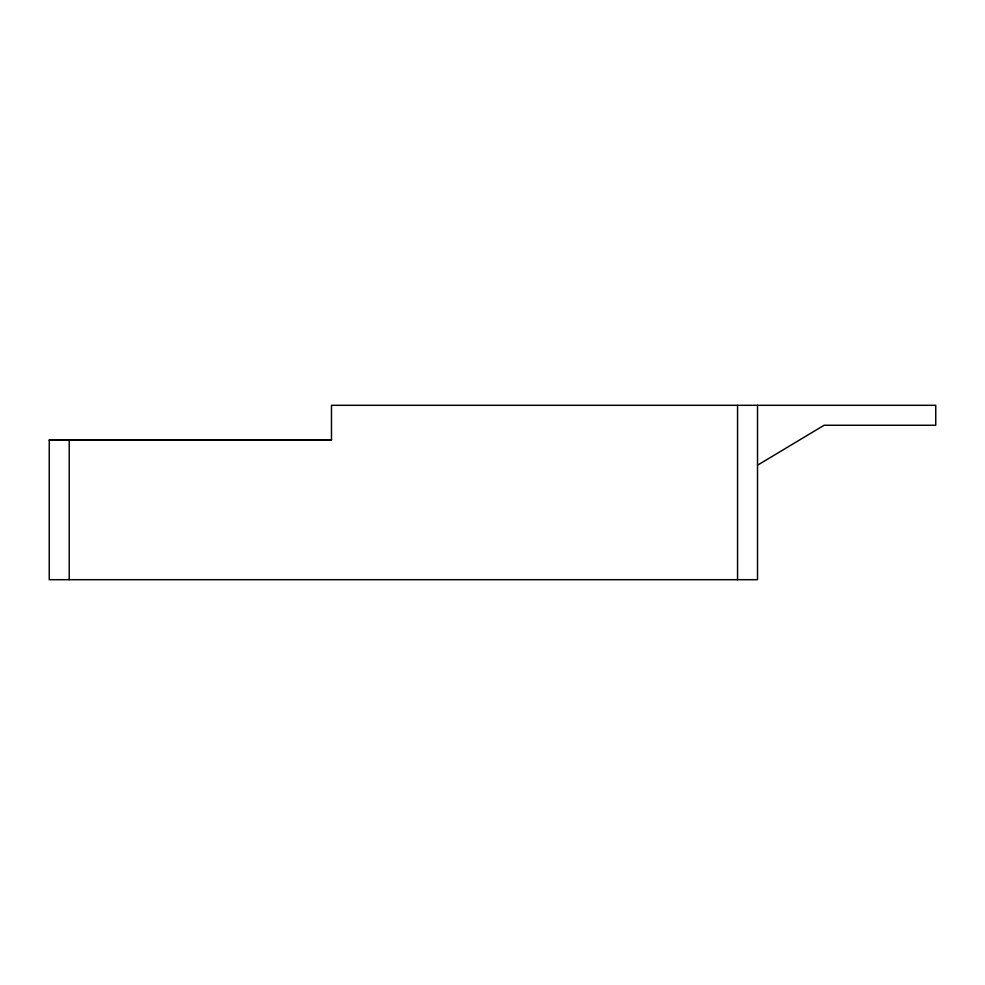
<?xml version="1.0" encoding="UTF-8"?>
<svg xmlns="http://www.w3.org/2000/svg" width="985" height="985" viewBox="0 0 985 985"><rect width="100%" height="100%" fill="white"/><g stroke="black" fill="none" stroke-linecap="round" stroke-linejoin="round"><path stroke-width="1.48" d="M757.527 465.203L824.088 425.261L935.75 425.261L935.75 405.303L331.489 405.303L331.489 439.913L49.25 440.209M331.489 439.913L49.25 439.913L49.25 579.697L757.527 579.697L757.527 405.303M737.556 405.303L737.556 579.697M69.221 440.209L69.221 579.697"/></g></svg>
